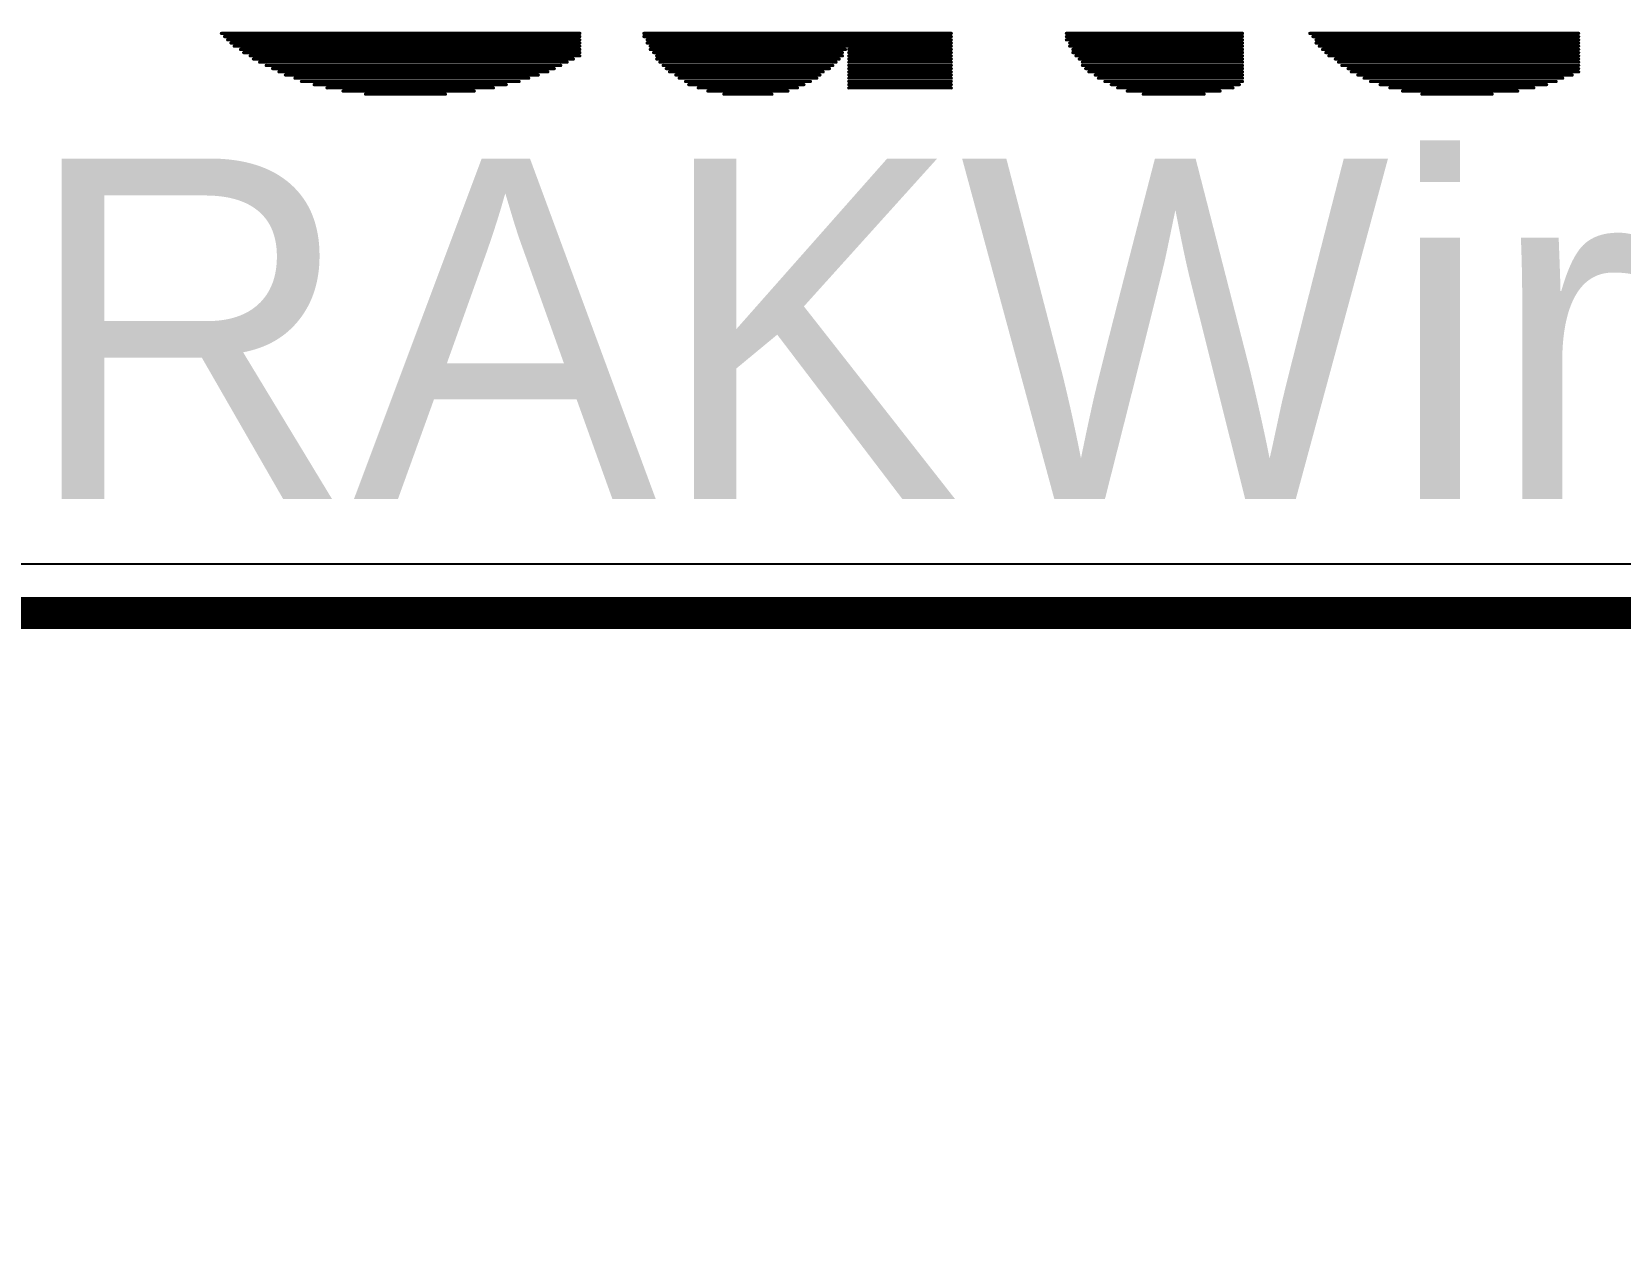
# Model space of a CAD drawing. Header units: inches. Extents: x -103 to 137, y -40 to 49.
# Drawn here: x -27.69 to -15.09, y -24.59 to -15.04 of the extents above; entities that cross this region are included whole.
import ezdxf

# ---------------------------------------------------------------- set-up
doc = ezdxf.new("R2010")
doc.units = ezdxf.units.IN
doc.header["$MEASUREMENT"] = 0
doc.layers.add('dim', color=82, linetype='Continuous', lineweight=20)
for name, color, linetype in [('KeepOutLayer', 6, 'Continuous'), ('MidLayer1', 16, 'Continuous'), ('TopOverlay', 2, 'Continuous')]:
    doc.layers.add(name, color=color, linetype=linetype)
doc.styles.add('ROMANC', font='romanc.shx', dxfattribs={"bigfont": 'gbcbig.shx'})
doc.dimstyles.new('YanXiu', dxfattribs={"dimtxt": 2.5, "dimasz": 2.2, "dimexe": 0.66, "dimexo": 0.66, "dimgap": 0.66, "dimtad": 0, "dimdsep": 46, "dimtxsty": 'ROMANC', "dimcen": 0, "dimclrd": 256, "dimclre": 131, "dimclrt": 42, "dimazin": 2, "dimtfac": 1, "dimtofl": 0, "dimtmove": 0, "dimatfit": 3, "dimfxl": 1, "dimlwd": 5, "dimlwe": 5, "dimarcsym": 0})

# ---------------------------------------------------------------- blocks, each defined once
blk = doc.blocks.new('*D215')
at = {"layer": 'Defpoints', "color": 0}
for p in [(-66.568, -15.054), (4.432, -15.054), (4.432, -38.222)]:
    blk.add_point(p, dxfattribs=at)
at = {"layer": 'dim', "color": 131, "lineweight": 5}
for p, q in [((-66.568, -15.554), (-66.568, -38.722)), ((4.432, -15.554), (4.432, -38.722))]:
    blk.add_line(p, q, dxfattribs=at)
at = {"layer": 'dim', "lineweight": 5}
for p, q in [((-64.568, -38.222), (-33.294, -38.222)), ((2.432, -38.222), (-28.842, -38.222))]:
    blk.add_line(p, q, dxfattribs=at)
at = {"layer": 'dim'}
for points in [[(-64.568, -37.889), (-64.568, -38.555), (-66.568, -38.222)], [(2.432, -37.889), (2.432, -38.555), (4.432, -38.222)]]:
    blk.add_solid(points, dxfattribs=at)
at = {"layer": 'dim', "color": 42, "insert": (-31.068, -38.222), "char_height": 2.5, "attachment_point": 5, "style": 'ROMANC'}
blk.add_mtext('71', dxfattribs=at)

msp = doc.modelspace()

# ---------------------------------------------------------------- linework, layer by layer
at = {"layer": 'KeepOutLayer', "const_width": 0.254}
msp.add_lwpolyline([(-67.231, -19.654), (4.146, -19.654)], dxfattribs=at)
at = {"layer": 'MidLayer1'}
msp.add_line((3.769, -19.266), (-66.512, -19.266), dxfattribs=at)
at = {"layer": 'TopOverlay', "const_width": 0.0254}
for points in [[(-26.185, -15.057), (-23.34, -15.057)], [(-26.16, -15.082), (-23.34, -15.082)], [(-26.134, -15.108), (-23.34, -15.108)], [(-26.109, -15.133), (-23.34, -15.133)], [(-22.832, -15.057), (-20.394, -15.057)], [(-22.832, -15.082), (-20.394, -15.082)], [(-22.807, -15.108), (-20.394, -15.108)], [(-22.807, -15.133), (-20.394, -15.133)], [(-19.479, -15.057), (-18.082, -15.057)], [(-19.479, -15.082), (-18.082, -15.082)], [(-19.479, -15.108), (-18.082, -15.108)], [(-19.454, -15.133), (-18.082, -15.133)], [(-17.549, -15.057), (-15.415, -15.057)], [(-17.524, -15.082), (-15.415, -15.082)], [(-17.498, -15.108), (-15.415, -15.108)], [(-17.498, -15.133), (-15.415, -15.133)], [(-26.083, -15.158), (-23.34, -15.158)], [(-26.033, -15.184), (-23.34, -15.184)], [(-26.007, -15.209), (-23.34, -15.209)], [(-25.956, -15.235), (-23.34, -15.235)], [(-25.931, -15.26), (-23.391, -15.26)], [(-22.781, -15.158), (-20.394, -15.158)], [(-22.781, -15.184), (-21.232, -15.184)], [(-22.756, -15.209), (-21.257, -15.209)], [(-22.731, -15.235), (-21.257, -15.235)], [(-22.731, -15.26), (-21.283, -15.26)], [(-21.207, -15.184), (-20.394, -15.184)], [(-21.207, -15.209), (-20.394, -15.209)], [(-21.207, -15.235), (-20.394, -15.235)], [(-21.207, -15.26), (-20.394, -15.26)], [(-19.454, -15.158), (-18.082, -15.158)], [(-19.429, -15.184), (-18.082, -15.184)], [(-19.429, -15.209), (-18.082, -15.209)], [(-19.403, -15.235), (-18.082, -15.235)], [(-19.378, -15.26), (-18.082, -15.26)], [(-17.473, -15.158), (-15.415, -15.158)], [(-17.447, -15.184), (-15.415, -15.184)], [(-17.422, -15.209), (-15.415, -15.209)], [(-17.397, -15.235), (-15.415, -15.235)], [(-17.346, -15.26), (-15.415, -15.26)], [(-25.88, -15.285), (-23.442, -15.285)], [(-25.829, -15.311), (-23.493, -15.311)], [(-25.779, -15.336), (-23.543, -15.336)], [(-25.728, -15.362), (-23.594, -15.362)], [(-25.677, -15.387), (-23.67, -15.387)], [(-22.705, -15.285), (-21.308, -15.285)], [(-22.68, -15.311), (-21.334, -15.311)], [(-22.654, -15.336), (-21.359, -15.336)], [(-22.629, -15.362), (-21.41, -15.362)], [(-22.578, -15.387), (-21.435, -15.387)], [(-21.207, -15.285), (-20.394, -15.285)], [(-21.207, -15.311), (-20.394, -15.311)], [(-21.207, -15.336), (-20.394, -15.336)], [(-21.207, -15.362), (-20.394, -15.362)], [(-21.207, -15.387), (-20.394, -15.387)], [(-19.352, -15.285), (-18.082, -15.285)], [(-19.352, -15.311), (-18.082, -15.311)], [(-19.327, -15.336), (-18.082, -15.336)], [(-19.302, -15.362), (-18.082, -15.362)], [(-19.251, -15.387), (-18.082, -15.387)], [(-17.32, -15.285), (-15.415, -15.285)], [(-17.295, -15.311), (-15.415, -15.311)], [(-17.244, -15.336), (-15.415, -15.336)], [(-17.219, -15.362), (-15.415, -15.362)], [(-17.168, -15.387), (-15.466, -15.387)], [(-25.601, -15.412), (-23.747, -15.412)], [(-25.55, -15.438), (-23.823, -15.438)], [(-25.448, -15.463), (-23.924, -15.463)], [(-25.347, -15.489), (-24.026, -15.489)], [(-25.22, -15.514), (-24.178, -15.514)], [(-22.553, -15.412), (-21.461, -15.412)], [(-22.502, -15.438), (-21.511, -15.438)], [(-22.477, -15.463), (-21.562, -15.463)], [(-22.4, -15.489), (-21.613, -15.489)], [(-22.324, -15.514), (-21.689, -15.514)], [(-21.207, -15.412), (-20.394, -15.412)], [(-21.207, -15.438), (-20.394, -15.438)], [(-21.207, -15.463), (-20.394, -15.463)], [(-21.207, -15.489), (-20.394, -15.489)], [(-19.225, -15.412), (-18.082, -15.412)], [(-19.175, -15.438), (-18.082, -15.438)], [(-19.124, -15.463), (-18.108, -15.463)], [(-19.073, -15.489), (-18.159, -15.489)], [(-18.997, -15.514), (-18.26, -15.514)], [(-17.117, -15.412), (-15.542, -15.412)], [(-17.066, -15.438), (-15.593, -15.438)], [(-16.99, -15.463), (-15.669, -15.463)], [(-16.914, -15.489), (-15.771, -15.489)], [(-16.812, -15.514), (-15.898, -15.514)], [(-25.042, -15.539), (-24.407, -15.539)], [(-22.197, -15.539), (-21.816, -15.539)], [(-18.87, -15.539), (-18.387, -15.539)], [(-16.66, -15.539), (-16.101, -15.539)]]:
    msp.add_lwpolyline(points, dxfattribs=at)
at = {"layer": 'TopOverlay', "const_width": 0.0127}
for points in [[(-26.191, -15.057, 1), (-26.179, -15.057, 1)], [(-26.166, -15.082, 1), (-26.153, -15.082, 1)], [(-26.141, -15.108, 1), (-26.128, -15.108, 1)], [(-26.115, -15.133, 1), (-26.102, -15.133, 1)], [(-23.347, -15.057, 1), (-23.334, -15.057, 1)], [(-23.347, -15.082, 1), (-23.334, -15.082, 1)], [(-23.347, -15.108, 1), (-23.334, -15.108, 1)], [(-23.347, -15.133, 1), (-23.334, -15.133, 1)], [(-22.839, -15.057, 1), (-22.826, -15.057, 1)], [(-22.839, -15.082, 1), (-22.826, -15.082, 1)], [(-22.813, -15.108, 1), (-22.8, -15.108, 1)], [(-22.813, -15.133, 1), (-22.8, -15.133, 1)], [(-20.4, -15.057, 1), (-20.387, -15.057, 1)], [(-20.4, -15.082, 1), (-20.387, -15.082, 1)], [(-20.4, -15.108, 1), (-20.387, -15.108, 1)], [(-20.4, -15.133, 1), (-20.387, -15.133, 1)], [(-19.486, -15.057, 1), (-19.473, -15.057, 1)], [(-19.486, -15.082, 1), (-19.473, -15.082, 1)], [(-19.486, -15.108, 1), (-19.473, -15.108, 1)], [(-19.46, -15.133, 1), (-19.448, -15.133, 1)], [(-18.089, -15.057, 1), (-18.076, -15.057, 1)], [(-18.089, -15.082, 1), (-18.076, -15.082, 1)], [(-18.089, -15.108, 1), (-18.076, -15.108, 1)], [(-18.089, -15.133, 1), (-18.076, -15.133, 1)], [(-17.555, -15.057, 1), (-17.543, -15.057, 1)], [(-17.53, -15.082, 1), (-17.517, -15.082, 1)], [(-17.505, -15.108, 1), (-17.492, -15.108, 1)], [(-17.505, -15.133, 1), (-17.492, -15.133, 1)], [(-15.422, -15.057, 1), (-15.409, -15.057, 1)], [(-15.422, -15.082, 1), (-15.409, -15.082, 1)], [(-15.422, -15.108, 1), (-15.409, -15.108, 1)], [(-15.422, -15.133, 1), (-15.409, -15.133, 1)], [(-26.09, -15.158, 1), (-26.077, -15.158, 1)], [(-26.039, -15.184, 1), (-26.026, -15.184, 1)], [(-26.014, -15.209, 1), (-26.001, -15.209, 1)], [(-25.963, -15.235, 1), (-25.95, -15.235, 1)], [(-25.937, -15.26, 1), (-25.925, -15.26, 1)], [(-23.397, -15.26, 1), (-23.385, -15.26, 1)], [(-23.347, -15.158, 1), (-23.334, -15.158, 1)], [(-23.347, -15.184, 1), (-23.334, -15.184, 1)], [(-23.347, -15.209, 1), (-23.334, -15.209, 1)], [(-23.347, -15.235, 1), (-23.334, -15.235, 1)], [(-22.788, -15.158, 1), (-22.775, -15.158, 1)], [(-22.788, -15.184, 1), (-22.775, -15.184, 1)], [(-22.762, -15.209, 1), (-22.75, -15.209, 1)], [(-22.737, -15.235, 1), (-22.724, -15.235, 1)], [(-22.737, -15.26, 1), (-22.724, -15.26, 1)], [(-21.289, -15.26, 1), (-21.276, -15.26, 1)], [(-21.264, -15.209, 1), (-21.251, -15.209, 1)], [(-21.264, -15.235, 1), (-21.251, -15.235, 1)], [(-21.238, -15.184, 1), (-21.226, -15.184, 1)], [(-21.213, -15.184, 1), (-21.2, -15.184, 1)], [(-21.213, -15.209, 1), (-21.2, -15.209, 1)], [(-21.213, -15.235, 1), (-21.2, -15.235, 1)], [(-21.213, -15.26, 1), (-21.2, -15.26, 1)], [(-20.4, -15.158, 1), (-20.387, -15.158, 1)], [(-20.4, -15.184, 1), (-20.387, -15.184, 1)], [(-20.4, -15.209, 1), (-20.387, -15.209, 1)], [(-20.4, -15.235, 1), (-20.387, -15.235, 1)], [(-20.4, -15.26, 1), (-20.387, -15.26, 1)], [(-19.46, -15.158, 1), (-19.448, -15.158, 1)], [(-19.435, -15.184, 1), (-19.422, -15.184, 1)], [(-19.435, -15.209, 1), (-19.422, -15.209, 1)], [(-19.41, -15.235, 1), (-19.397, -15.235, 1)], [(-19.384, -15.26, 1), (-19.371, -15.26, 1)], [(-18.089, -15.158, 1), (-18.076, -15.158, 1)], [(-18.089, -15.184, 1), (-18.076, -15.184, 1)], [(-18.089, -15.209, 1), (-18.076, -15.209, 1)], [(-18.089, -15.235, 1), (-18.076, -15.235, 1)], [(-18.089, -15.26, 1), (-18.076, -15.26, 1)], [(-17.479, -15.158, 1), (-17.466, -15.158, 1)], [(-17.454, -15.184, 1), (-17.441, -15.184, 1)], [(-17.428, -15.209, 1), (-17.416, -15.209, 1)], [(-17.403, -15.235, 1), (-17.39, -15.235, 1)], [(-17.352, -15.26, 1), (-17.339, -15.26, 1)], [(-15.422, -15.158, 1), (-15.409, -15.158, 1)], [(-15.422, -15.184, 1), (-15.409, -15.184, 1)], [(-15.422, -15.209, 1), (-15.409, -15.209, 1)], [(-15.422, -15.235, 1), (-15.409, -15.235, 1)], [(-15.422, -15.26, 1), (-15.409, -15.26, 1)], [(-25.887, -15.285, 1), (-25.874, -15.285, 1)], [(-25.836, -15.311, 1), (-25.823, -15.311, 1)], [(-25.785, -15.336, 1), (-25.772, -15.336, 1)], [(-25.734, -15.362, 1), (-25.721, -15.362, 1)], [(-25.683, -15.387, 1), (-25.671, -15.387, 1)], [(-23.677, -15.387, 1), (-23.664, -15.387, 1)], [(-23.601, -15.362, 1), (-23.588, -15.362, 1)], [(-23.55, -15.336, 1), (-23.537, -15.336, 1)], [(-23.499, -15.311, 1), (-23.486, -15.311, 1)], [(-23.448, -15.285, 1), (-23.435, -15.285, 1)], [(-22.712, -15.285, 1), (-22.699, -15.285, 1)], [(-22.686, -15.311, 1), (-22.673, -15.311, 1)], [(-22.661, -15.336, 1), (-22.648, -15.336, 1)], [(-22.635, -15.362, 1), (-22.623, -15.362, 1)], [(-22.585, -15.387, 1), (-22.572, -15.387, 1)], [(-21.442, -15.387, 1), (-21.429, -15.387, 1)], [(-21.416, -15.362, 1), (-21.403, -15.362, 1)], [(-21.365, -15.336, 1), (-21.353, -15.336, 1)], [(-21.34, -15.311, 1), (-21.327, -15.311, 1)], [(-21.315, -15.285, 1), (-21.302, -15.285, 1)], [(-21.213, -15.285, 1), (-21.2, -15.285, 1)], [(-21.213, -15.311, 1), (-21.2, -15.311, 1)], [(-21.213, -15.336, 1), (-21.2, -15.336, 1)], [(-21.213, -15.362, 1), (-21.2, -15.362, 1)], [(-21.213, -15.387, 1), (-21.2, -15.387, 1)], [(-20.4, -15.285, 1), (-20.387, -15.285, 1)], [(-20.4, -15.311, 1), (-20.387, -15.311, 1)], [(-20.4, -15.336, 1), (-20.387, -15.336, 1)], [(-20.4, -15.362, 1), (-20.387, -15.362, 1)], [(-20.4, -15.387, 1), (-20.387, -15.387, 1)], [(-19.359, -15.285, 1), (-19.346, -15.285, 1)], [(-19.359, -15.311, 1), (-19.346, -15.311, 1)], [(-19.333, -15.336, 1), (-19.321, -15.336, 1)], [(-19.308, -15.362, 1), (-19.295, -15.362, 1)], [(-19.257, -15.387, 1), (-19.244, -15.387, 1)], [(-18.089, -15.285, 1), (-18.076, -15.285, 1)], [(-18.089, -15.311, 1), (-18.076, -15.311, 1)], [(-18.089, -15.336, 1), (-18.076, -15.336, 1)], [(-18.089, -15.362, 1), (-18.076, -15.362, 1)], [(-18.089, -15.387, 1), (-18.076, -15.387, 1)], [(-17.327, -15.285, 1), (-17.314, -15.285, 1)], [(-17.301, -15.311, 1), (-17.289, -15.311, 1)], [(-17.251, -15.336, 1), (-17.238, -15.336, 1)], [(-17.225, -15.362, 1), (-17.212, -15.362, 1)], [(-17.174, -15.387, 1), (-17.162, -15.387, 1)], [(-15.473, -15.387, 1), (-15.46, -15.387, 1)], [(-15.422, -15.285, 1), (-15.409, -15.285, 1)], [(-15.422, -15.311, 1), (-15.409, -15.311, 1)], [(-15.422, -15.336, 1), (-15.409, -15.336, 1)], [(-15.422, -15.362, 1), (-15.409, -15.362, 1)], [(-25.607, -15.412, 1), (-25.594, -15.412, 1)], [(-25.556, -15.438, 1), (-25.544, -15.438, 1)], [(-25.455, -15.463, 1), (-25.442, -15.463, 1)], [(-25.353, -15.489, 1), (-25.34, -15.489, 1)], [(-25.226, -15.514, 1), (-25.213, -15.514, 1)], [(-24.185, -15.514, 1), (-24.172, -15.514, 1)], [(-24.032, -15.489, 1), (-24.02, -15.489, 1)], [(-23.931, -15.463, 1), (-23.918, -15.463, 1)], [(-23.829, -15.438, 1), (-23.816, -15.438, 1)], [(-23.753, -15.412, 1), (-23.74, -15.412, 1)], [(-22.559, -15.412, 1), (-22.546, -15.412, 1)], [(-22.508, -15.438, 1), (-22.496, -15.438, 1)], [(-22.483, -15.463, 1), (-22.47, -15.463, 1)], [(-22.407, -15.489, 1), (-22.394, -15.489, 1)], [(-22.331, -15.514, 1), (-22.318, -15.514, 1)], [(-21.696, -15.514, 1), (-21.683, -15.514, 1)], [(-21.619, -15.489, 1), (-21.607, -15.489, 1)], [(-21.569, -15.463, 1), (-21.556, -15.463, 1)], [(-21.518, -15.438, 1), (-21.505, -15.438, 1)], [(-21.467, -15.412, 1), (-21.454, -15.412, 1)], [(-21.213, -15.412, 1), (-21.2, -15.412, 1)], [(-21.213, -15.438, 1), (-21.2, -15.438, 1)], [(-21.213, -15.463, 1), (-21.2, -15.463, 1)], [(-21.213, -15.489, 1), (-21.2, -15.489, 1)], [(-20.4, -15.412, 1), (-20.387, -15.412, 1)], [(-20.4, -15.438, 1), (-20.387, -15.438, 1)], [(-20.4, -15.463, 1), (-20.387, -15.463, 1)], [(-20.4, -15.489, 1), (-20.387, -15.489, 1)], [(-19.232, -15.412, 1), (-19.219, -15.412, 1)], [(-19.181, -15.438, 1), (-19.168, -15.438, 1)], [(-19.13, -15.463, 1), (-19.117, -15.463, 1)], [(-19.079, -15.489, 1), (-19.067, -15.489, 1)], [(-19.003, -15.514, 1), (-18.99, -15.514, 1)], [(-18.267, -15.514, 1), (-18.254, -15.514, 1)], [(-18.165, -15.489, 1), (-18.152, -15.489, 1)], [(-18.114, -15.463, 1), (-18.101, -15.463, 1)], [(-18.089, -15.412, 1), (-18.076, -15.412, 1)], [(-18.089, -15.438, 1), (-18.076, -15.438, 1)], [(-17.124, -15.412, 1), (-17.111, -15.412, 1)], [(-17.073, -15.438, 1), (-17.06, -15.438, 1)], [(-16.997, -15.463, 1), (-16.984, -15.463, 1)], [(-16.92, -15.489, 1), (-16.908, -15.489, 1)], [(-16.819, -15.514, 1), (-16.806, -15.514, 1)], [(-15.904, -15.514, 1), (-15.892, -15.514, 1)], [(-15.777, -15.489, 1), (-15.765, -15.489, 1)], [(-15.676, -15.463, 1), (-15.663, -15.463, 1)], [(-15.6, -15.438, 1), (-15.587, -15.438, 1)], [(-15.549, -15.412, 1), (-15.536, -15.412, 1)], [(-25.048, -15.539, 1), (-25.036, -15.539, 1)], [(-24.413, -15.539, 1), (-24.401, -15.539, 1)], [(-22.204, -15.539, 1), (-22.191, -15.539, 1)], [(-21.823, -15.539, 1), (-21.81, -15.539, 1)], [(-18.876, -15.539, 1), (-18.863, -15.539, 1)], [(-18.394, -15.539, 1), (-18.381, -15.539, 1)], [(-16.666, -15.539, 1), (-16.654, -15.539, 1)], [(-16.108, -15.539, 1), (-16.095, -15.539, 1)]]:
    msp.add_lwpolyline(points, format="xyb", close=True, dxfattribs=at)

# ---------------------------------------------------------------- texts
at = {"layer": 'TopOverlay'}
msp.add_text('RAKWireless', height=2.7, dxfattribs=at).set_placement((-27.747, -18.749))

# ---------------------------------------------------------------- dimensions: what is measured, and where the dimension line sits
at = {"layer": 'dim'}
dim = msp.add_linear_dim(base=(4.432, -38.222), p1=(-66.568, -15.054), p2=(4.432, -15.054), dimstyle='YanXiu', override={"dimasz": 2, "dimexe": 0.49975, "dimexo": 0.49975, "dimgap": 0.49975}, dxfattribs=at)
dim.commit()
dim.dimension.update_dxf_attribs({"geometry": '*D215', "text_midpoint": (-31.068, -38.222), "dimtype": 160})

doc.saveas('drawing.dxf')
